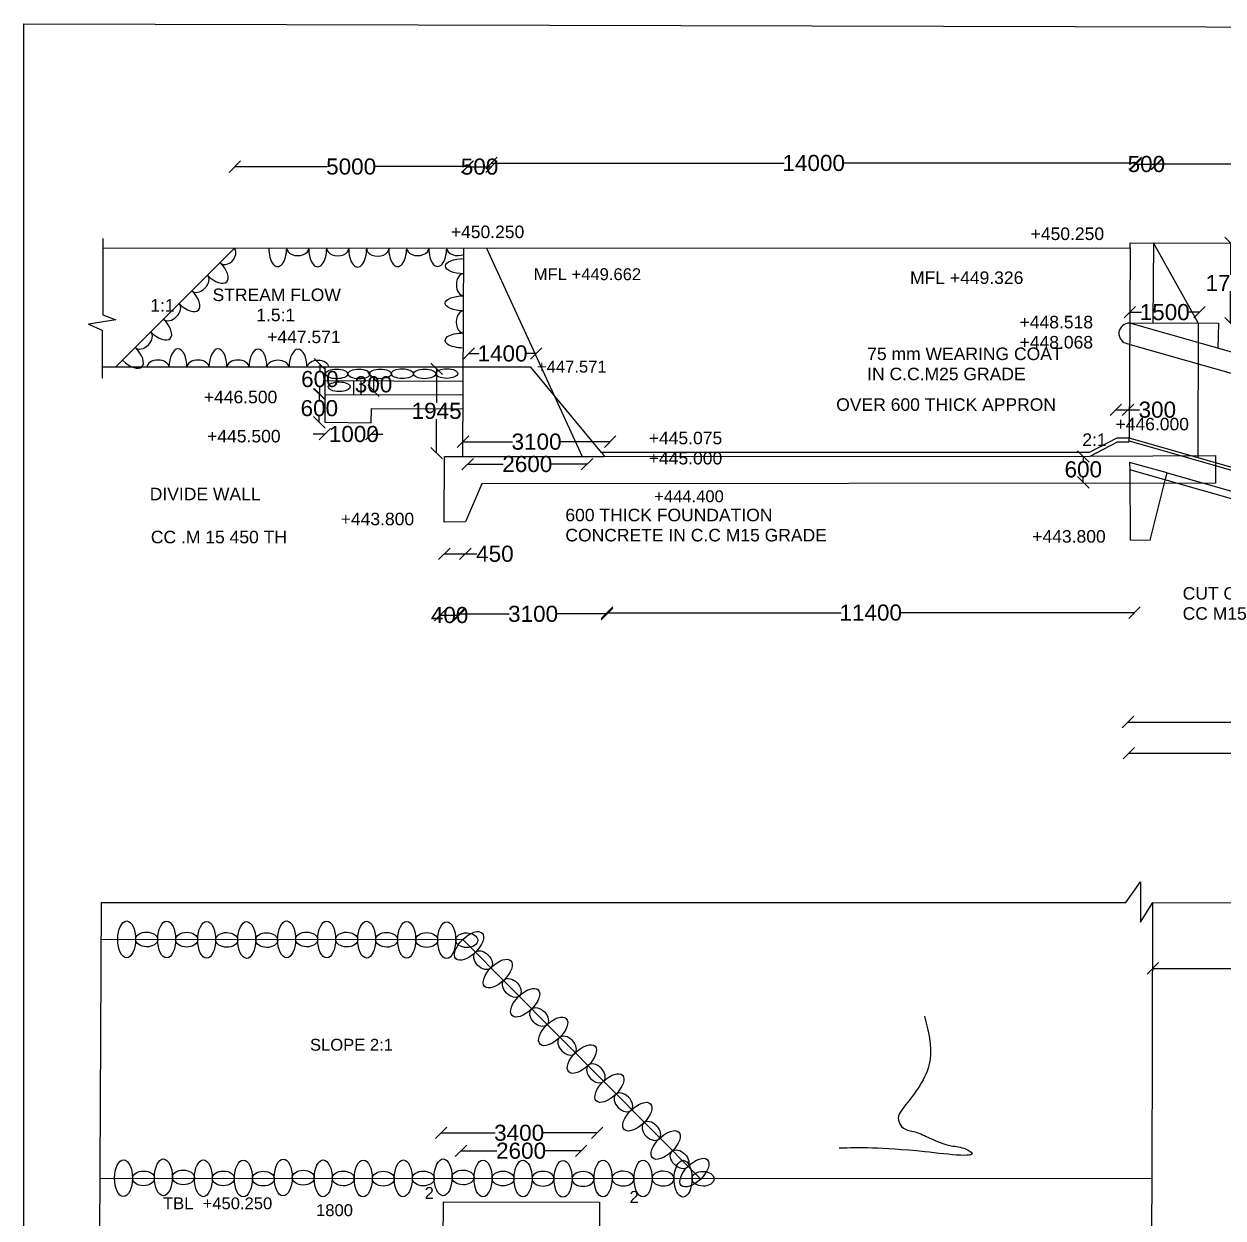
# Model space of a CAD drawing. Header units: metres. Extents: x -12667 to 104503, y -113799 to 12846.
# Drawn here: x -12667 to 13412, y -13110 to 12846 of the extents above; entities that cross this region are included whole.
import ezdxf

# ---------------------------------------------------------------- set-up
doc = ezdxf.new("R2010")
doc.units = ezdxf.units.M
doc.header["$MEASUREMENT"] = 0
doc.layers.add('DRAWING', color=7, linetype='Continuous')
doc.layers.get('0').off()
doc.styles.get("Standard").update_dxf_attribs({"font": 'ARIAL_1.TTF'})
doc.dimstyles.get("Standard").update_dxf_attribs({"dimtxt": 350, "dimasz": 250, "dimexe": 0.18, "dimexo": 0.0625, "dimgap": 0.09, "dimtad": 0, "dimtih": 1, "dimtoh": 1, "dimdec": 0, "dimzin": 0, "dimdsep": 46, "dimtxsty": 'Standard', "dimblk": 'OBLIQUE', "dimcen": 0, "dimse1": 1, "dimse2": 1, "dimadec": 0, "dimazin": 0, "dimtfac": 1, "dimtdec": 0, "dimtofl": 0, "dimtmove": 0, "dimatfit": 3, "dimfxl": 0, "dimtolj": 1, "dimtzin": 0, "dimarcsym": 0})

# ---------------------------------------------------------------- blocks, each defined once
blk = doc.blocks.new('_Oblique')
at = {"color": 0, "linetype": 'ByBlock', "lineweight": -2}
blk.add_line((-0.5, -0.5), (0.5, 0.5), dxfattribs=at)
blk = doc.blocks.new('*D27')
at = {"layer": 'Defpoints', "color": 0}
for p in [(-8079, 9794), (-3023, 9794), (-3023, 9746)]:
    blk.add_point(p, dxfattribs=at)
at = {"layer": 'DRAWING', "color": 0, "lineweight": -2}
for p, q in [((-8079, 9746), (-6073, 9746)), ((-3023, 9746), (-5029, 9746))]:
    blk.add_line(p, q, dxfattribs=at)
at = {"layer": 'DRAWING', "color": 0, "lineweight": -2, "xscale": 250, "yscale": 250, "zscale": 250, "rotation": 180}
blk.add_blockref('_Oblique', (-8079, 9746), dxfattribs=at)
at = {"layer": 'DRAWING', "color": 0, "lineweight": -2, "xscale": 250, "yscale": 250, "zscale": 250}
blk.add_blockref('_Oblique', (-3023, 9746), dxfattribs=at)
at = {"layer": 'DRAWING', "color": 0, "insert": (-5551, 9746), "char_height": 350, "attachment_point": 5}
blk.add_mtext('\\A1;5000', dxfattribs=at)
blk = doc.blocks.new('*D28')
at = {"layer": 'Defpoints', "color": 0}
for p in [(-3018, 9746), (-2498, 9746), (-2498, 9744)]:
    blk.add_point(p, dxfattribs=at)
at = {"layer": 'DRAWING', "color": 0, "lineweight": -2}
blk.add_line((-3018, 9744), (-2498, 9744), dxfattribs=at)
at = {"layer": 'DRAWING', "color": 0, "lineweight": -2, "xscale": 250, "yscale": 250, "zscale": 250, "rotation": 180}
blk.add_blockref('_Oblique', (-3018, 9744), dxfattribs=at)
at = {"layer": 'DRAWING', "color": 0, "lineweight": -2, "xscale": 250, "yscale": 250, "zscale": 250}
blk.add_blockref('_Oblique', (-2498, 9744), dxfattribs=at)
at = {"layer": 'DRAWING', "color": 0, "insert": (-2758, 9744), "char_height": 350, "attachment_point": 5}
blk.add_mtext('\\A1;500', dxfattribs=at)
blk = doc.blocks.new('*D29')
at = {"layer": 'Defpoints', "color": 0}
for p in [(-2498, 9744), (11515, 9823), (11515, 9744)]:
    blk.add_point(p, dxfattribs=at)
at = {"layer": 'DRAWING', "color": 0, "lineweight": -2}
for p, q in [((-2498, 9823), (3867, 9823)), ((11515, 9823), (5150, 9823))]:
    blk.add_line(p, q, dxfattribs=at)
at = {"layer": 'DRAWING', "color": 0, "lineweight": -2, "xscale": 250, "yscale": 250, "zscale": 250, "rotation": 180}
blk.add_blockref('_Oblique', (-2498, 9823), dxfattribs=at)
at = {"layer": 'DRAWING', "color": 0, "lineweight": -2, "xscale": 250, "yscale": 250, "zscale": 250}
blk.add_blockref('_Oblique', (11515, 9823), dxfattribs=at)
at = {"layer": 'DRAWING', "color": 0, "insert": (4509, 9823), "char_height": 350, "attachment_point": 5}
blk.add_mtext('\\A1;14000', dxfattribs=at)
blk = doc.blocks.new('*D30')
at = {"layer": 'Defpoints', "color": 0}
for p in [(11515, 9823), (11975, 9823), (11975, 9800)]:
    blk.add_point(p, dxfattribs=at)
at = {"layer": 'DRAWING', "color": 0, "lineweight": -2}
blk.add_line((11515, 9800), (11975, 9800), dxfattribs=at)
at = {"layer": 'DRAWING', "color": 0, "lineweight": -2, "xscale": 250, "yscale": 250, "zscale": 250, "rotation": 180}
blk.add_blockref('_Oblique', (11515, 9800), dxfattribs=at)
at = {"layer": 'DRAWING', "color": 0, "lineweight": -2, "xscale": 250, "yscale": 250, "zscale": 250}
blk.add_blockref('_Oblique', (11975, 9800), dxfattribs=at)
at = {"layer": 'DRAWING', "color": 0, "insert": (11745, 9800), "char_height": 350, "attachment_point": 5}
blk.add_mtext('\\A1;500', dxfattribs=at)
blk = doc.blocks.new('*D31')
at = {"layer": 'Defpoints', "color": 0}
for p in [(11975, 9800), (20967, 9809), (20967, 9800)]:
    blk.add_point(p, dxfattribs=at)
at = {"layer": 'DRAWING', "color": 0, "lineweight": -2}
for p, q in [((11975, 9809), (15947, 9809)), ((20967, 9809), (16995, 9809))]:
    blk.add_line(p, q, dxfattribs=at)
at = {"layer": 'DRAWING', "color": 0, "lineweight": -2, "xscale": 250, "yscale": 250, "zscale": 250, "rotation": 180}
blk.add_blockref('_Oblique', (11975, 9809), dxfattribs=at)
at = {"layer": 'DRAWING', "color": 0, "lineweight": -2, "xscale": 250, "yscale": 250, "zscale": 250}
blk.add_blockref('_Oblique', (20967, 9809), dxfattribs=at)
at = {"layer": 'DRAWING', "color": 0, "insert": (16471, 9809), "char_height": 350, "attachment_point": 5}
blk.add_mtext('\\A1;8925', dxfattribs=at)
blk = doc.blocks.new('*D42')
at = {"layer": 'Defpoints', "color": 0}
for p in [(-2992, 5683), (-2992, 5650), (-1526, 5650)]:
    blk.add_point(p, dxfattribs=at)
at = {"layer": 'DRAWING', "color": 0, "lineweight": -2}
for p, q in [((-2992, 5683), (-2765, 5683)), ((-1526, 5683), (-1753, 5683))]:
    blk.add_line(p, q, dxfattribs=at)
at = {"layer": 'DRAWING', "color": 0, "lineweight": -2, "xscale": 250, "yscale": 250, "zscale": 250, "rotation": 180}
blk.add_blockref('_Oblique', (-2992, 5683), dxfattribs=at)
at = {"layer": 'DRAWING', "color": 0, "lineweight": -2, "xscale": 250, "yscale": 250, "zscale": 250}
blk.add_blockref('_Oblique', (-1526, 5683), dxfattribs=at)
at = {"layer": 'DRAWING', "color": 0, "insert": (-2259, 5683), "char_height": 350, "attachment_point": 5}
blk.add_mtext('\\A1;1400', dxfattribs=at)
blk = doc.blocks.new('*D43')
at = {"layer": 'Defpoints', "color": 0}
for p in [(-3723, 5349), (-3692, 5349), (-3723, 3518)]:
    blk.add_point(p, dxfattribs=at)
at = {"layer": 'DRAWING', "color": 0, "lineweight": -2}
for p, q in [((-3692, 5349), (-3692, 4612)), ((-3692, 3518), (-3692, 4255))]:
    blk.add_line(p, q, dxfattribs=at)
at = {"layer": 'DRAWING', "color": 0, "lineweight": -2, "xscale": 250, "yscale": 250, "zscale": 250}
for p, rotation in [((-3692, 5349), 90), ((-3692, 3518), 270)]:
    blk.add_blockref('_Oblique', p, dxfattribs=dict(at, rotation=rotation))
at = {"layer": 'DRAWING', "color": 0, "insert": (-3692, 4434), "char_height": 350, "attachment_point": 5}
blk.add_mtext('\\A1;1945', dxfattribs=at)
blk = doc.blocks.new('*D44')
at = {"layer": 'Defpoints', "color": 0}
for p in [(-3117, 3831), (-3117, 3765), (82, 3831)]:
    blk.add_point(p, dxfattribs=at)
at = {"layer": 'DRAWING', "color": 0, "lineweight": -2}
for p, q in [((-3117, 3765), (-2040, 3765)), ((82, 3765), (-996, 3765))]:
    blk.add_line(p, q, dxfattribs=at)
at = {"layer": 'DRAWING', "color": 0, "lineweight": -2, "xscale": 250, "yscale": 250, "zscale": 250, "rotation": 180}
blk.add_blockref('_Oblique', (-3117, 3765), dxfattribs=at)
at = {"layer": 'DRAWING', "color": 0, "lineweight": -2, "xscale": 250, "yscale": 250, "zscale": 250}
blk.add_blockref('_Oblique', (82, 3765), dxfattribs=at)
at = {"layer": 'DRAWING', "color": 0, "insert": (-1518, 3765), "char_height": 350, "attachment_point": 5}
blk.add_mtext('\\A1;3100', dxfattribs=at)
blk = doc.blocks.new('*D45')
at = {"layer": 'Defpoints', "color": 0}
for p in [(-3018, 3287), (-421, 3287), (-421, 3279)]:
    blk.add_point(p, dxfattribs=at)
at = {"layer": 'DRAWING', "color": 0, "lineweight": -2}
for p, q in [((-3018, 3279), (-2245, 3279)), ((-421, 3279), (-1195, 3279))]:
    blk.add_line(p, q, dxfattribs=at)
at = {"layer": 'DRAWING', "color": 0, "lineweight": -2, "xscale": 250, "yscale": 250, "zscale": 250, "rotation": 180}
blk.add_blockref('_Oblique', (-3018, 3279), dxfattribs=at)
at = {"layer": 'DRAWING', "color": 0, "lineweight": -2, "xscale": 250, "yscale": 250, "zscale": 250}
blk.add_blockref('_Oblique', (-421, 3279), dxfattribs=at)
at = {"layer": 'DRAWING', "color": 0, "insert": (-1720, 3279), "char_height": 350, "attachment_point": 5}
blk.add_mtext('\\A1;2600', dxfattribs=at)
blk = doc.blocks.new('*D46')
at = {"layer": 'Defpoints', "color": 0}
for p in [(-6288, 5453), (-6288, 4799), (-6232, 4799)]:
    blk.add_point(p, dxfattribs=at)
at = {"layer": 'DRAWING', "color": 0, "lineweight": -2}
for p, q in [((-6232, 5453), (-6232, 5305)), ((-6232, 4799), (-6232, 4947))]:
    blk.add_line(p, q, dxfattribs=at)
at = {"layer": 'DRAWING', "color": 0, "lineweight": -2, "xscale": 250, "yscale": 250, "zscale": 250}
for p, rotation in [((-6232, 5453), 90), ((-6232, 4799), 270)]:
    blk.add_blockref('_Oblique', p, dxfattribs=dict(at, rotation=rotation))
at = {"layer": 'DRAWING', "color": 0, "insert": (-6232, 5126), "char_height": 350, "attachment_point": 5}
blk.add_mtext('\\A1;600', dxfattribs=at)
blk = doc.blocks.new('*D47')
at = {"layer": 'Defpoints', "color": 0}
for p in [(-5271, 5146), (-5271, 4876), (-5064, 4876)]:
    blk.add_point(p, dxfattribs=at)
at = {"layer": 'DRAWING', "color": 0, "lineweight": -2}
blk.add_line((-5064, 5146), (-5064, 4876), dxfattribs=at)
at = {"layer": 'DRAWING', "color": 0, "lineweight": -2, "xscale": 250, "yscale": 250, "zscale": 250}
for p, rotation in [((-5064, 5146), 90), ((-5064, 4876), 270)]:
    blk.add_blockref('_Oblique', p, dxfattribs=dict(at, rotation=rotation))
at = {"layer": 'DRAWING', "color": 0, "insert": (-5064, 5011), "char_height": 350, "attachment_point": 5}
blk.add_mtext('\\A1;300', dxfattribs=at)
blk = doc.blocks.new('*D48')
at = {"layer": 'Defpoints', "color": 0}
for p in [(-6232, 4799), (-6243, 4186), (-6232, 4186)]:
    blk.add_point(p, dxfattribs=at)
at = {"layer": 'DRAWING', "color": 0, "lineweight": -2}
for p, q in [((-6243, 4799), (-6243, 4672)), ((-6243, 4186), (-6243, 4314))]:
    blk.add_line(p, q, dxfattribs=at)
at = {"layer": 'DRAWING', "color": 0, "lineweight": -2, "xscale": 250, "yscale": 250, "zscale": 250}
for p, rotation in [((-6243, 4799), 90), ((-6243, 4186), 270)]:
    blk.add_blockref('_Oblique', p, dxfattribs=dict(at, rotation=rotation))
at = {"layer": 'DRAWING', "color": 0, "insert": (-6243, 4493), "char_height": 350, "attachment_point": 5}
blk.add_mtext('\\A1;600', dxfattribs=at)
blk = doc.blocks.new('*D49')
at = {"layer": 'Defpoints', "color": 0}
for p in [(-6124, 4187), (-5114, 4177), (-5114, 3931)]:
    blk.add_point(p, dxfattribs=at)
at = {"layer": 'DRAWING', "color": 0, "lineweight": -2}
for p, q in [((-6124, 3931), (-6374, 3931)), ((-5114, 3931), (-4864, 3931))]:
    blk.add_line(p, q, dxfattribs=at)
at = {"layer": 'DRAWING', "color": 0, "lineweight": -2, "xscale": 250, "yscale": 250, "zscale": 250}
blk.add_blockref('_Oblique', (-6124, 3931), dxfattribs=at)
at = {"layer": 'DRAWING', "color": 0, "lineweight": -2, "xscale": 250, "yscale": 250, "zscale": 250, "rotation": 180}
blk.add_blockref('_Oblique', (-5114, 3931), dxfattribs=at)
at = {"layer": 'DRAWING', "color": 0, "insert": (-5493, 3931), "char_height": 350, "attachment_point": 5}
blk.add_mtext('\\A1;1000', dxfattribs=at)
blk = doc.blocks.new('*D51')
at = {"layer": 'Defpoints', "color": 0}
for p in [(13485, 8084), (13485, 6344), (13575, 6344)]:
    blk.add_point(p, dxfattribs=at)
at = {"layer": 'DRAWING', "color": 0, "lineweight": -2}
for p, q in [((13575, 8084), (13575, 7393)), ((13575, 6344), (13575, 7035))]:
    blk.add_line(p, q, dxfattribs=at)
at = {"layer": 'DRAWING', "color": 0, "lineweight": -2, "xscale": 250, "yscale": 250, "zscale": 250}
for p, rotation in [((13575, 8084), 90), ((13575, 6344), 270)]:
    blk.add_blockref('_Oblique', p, dxfattribs=dict(at, rotation=rotation))
at = {"layer": 'DRAWING', "color": 0, "insert": (13575, 7214), "char_height": 350, "attachment_point": 5}
blk.add_mtext('\\A1;1732', dxfattribs=at)
blk = doc.blocks.new('*D52')
at = {"layer": 'Defpoints', "color": 0}
for p in [(11386, 6598), (12902, 6598), (12902, 6581)]:
    blk.add_point(p, dxfattribs=at)
at = {"layer": 'DRAWING', "color": 0, "lineweight": -2}
for p, q in [((11386, 6581), (11638, 6581)), ((12902, 6581), (12649, 6581))]:
    blk.add_line(p, q, dxfattribs=at)
at = {"layer": 'DRAWING', "color": 0, "lineweight": -2, "xscale": 250, "yscale": 250, "zscale": 250, "rotation": 180}
blk.add_blockref('_Oblique', (11386, 6581), dxfattribs=at)
at = {"layer": 'DRAWING', "color": 0, "lineweight": -2, "xscale": 250, "yscale": 250, "zscale": 250}
blk.add_blockref('_Oblique', (12902, 6581), dxfattribs=at)
at = {"layer": 'DRAWING', "color": 0, "insert": (12144, 6581), "char_height": 350, "attachment_point": 5}
blk.add_mtext('\\A1;1500', dxfattribs=at)
blk = doc.blocks.new('*D53')
at = {"layer": 'Defpoints', "color": 0}
for p in [(-3524, 2016), (-3067, 2016), (-3067, 1328)]:
    blk.add_point(p, dxfattribs=at)
at = {"layer": 'DRAWING', "color": 0, "lineweight": -2}
for p, q in [((-3524, 1328), (-3067, 1328)), ((-3067, 1328), (-2817, 1328))]:
    blk.add_line(p, q, dxfattribs=at)
at = {"layer": 'DRAWING', "color": 0, "lineweight": -2, "xscale": 250, "yscale": 250, "zscale": 250, "rotation": 180}
blk.add_blockref('_Oblique', (-3524, 1328), dxfattribs=at)
at = {"layer": 'DRAWING', "color": 0, "lineweight": -2, "xscale": 250, "yscale": 250, "zscale": 250}
blk.add_blockref('_Oblique', (-3067, 1328), dxfattribs=at)
at = {"layer": 'DRAWING', "color": 0, "insert": (-2424, 1328), "char_height": 350, "attachment_point": 5}
blk.add_mtext('\\A1;450', dxfattribs=at)
blk = doc.blocks.new('*D67')
at = {"layer": 'Defpoints', "color": 0}
for p in [(-3616, -4), (-3202, -4), (-3202, -4)]:
    blk.add_point(p, dxfattribs=at)
at = {"layer": 'DRAWING', "color": 0, "lineweight": -2}
blk.add_line((-3616, -4), (-3202, -4), dxfattribs=at)
at = {"layer": 'DRAWING', "color": 0, "lineweight": -2, "xscale": 250, "yscale": 250, "zscale": 250, "rotation": 180}
blk.add_blockref('_Oblique', (-3616, -4), dxfattribs=at)
at = {"layer": 'DRAWING', "color": 0, "lineweight": -2, "xscale": 250, "yscale": 250, "zscale": 250}
blk.add_blockref('_Oblique', (-3202, -4), dxfattribs=at)
at = {"layer": 'DRAWING', "color": 0, "insert": (-3409, -4), "char_height": 350, "attachment_point": 5}
blk.add_mtext('\\A1;400', dxfattribs=at)
blk = doc.blocks.new('*D68')
at = {"layer": 'Defpoints', "color": 0}
for p in [(13, 22), (-3202, -4), (13, -4)]:
    blk.add_point(p, dxfattribs=at)
at = {"layer": 'DRAWING', "color": 0, "lineweight": -2}
for p, q in [((-3202, 22), (-2116, 22)), ((13, 22), (-1072, 22))]:
    blk.add_line(p, q, dxfattribs=at)
at = {"layer": 'DRAWING', "color": 0, "lineweight": -2, "xscale": 250, "yscale": 250, "zscale": 250, "rotation": 180}
blk.add_blockref('_Oblique', (-3202, 22), dxfattribs=at)
at = {"layer": 'DRAWING', "color": 0, "lineweight": -2, "xscale": 250, "yscale": 250, "zscale": 250}
blk.add_blockref('_Oblique', (13, 22), dxfattribs=at)
at = {"layer": 'DRAWING', "color": 0, "insert": (-1594, 22), "char_height": 350, "attachment_point": 5}
blk.add_mtext('\\A1;3100', dxfattribs=at)
blk = doc.blocks.new('*D69')
at = {"layer": 'Defpoints', "color": 0}
for p in [(11485, 49), (13, -4), (11485, -4)]:
    blk.add_point(p, dxfattribs=at)
at = {"layer": 'DRAWING', "color": 0, "lineweight": -2}
for p, q in [((13, 49), (5108, 49)), ((11485, 49), (6391, 49))]:
    blk.add_line(p, q, dxfattribs=at)
at = {"layer": 'DRAWING', "color": 0, "lineweight": -2, "xscale": 250, "yscale": 250, "zscale": 250, "rotation": 180}
blk.add_blockref('_Oblique', (13, 49), dxfattribs=at)
at = {"layer": 'DRAWING', "color": 0, "lineweight": -2, "xscale": 250, "yscale": 250, "zscale": 250}
blk.add_blockref('_Oblique', (11485, 49), dxfattribs=at)
at = {"layer": 'DRAWING', "color": 0, "insert": (5749, 49), "char_height": 350, "attachment_point": 5}
blk.add_mtext('\\A1;11400', dxfattribs=at)
blk = doc.blocks.new('*D70')
at = {"layer": 'Defpoints', "color": 0}
for p in [(11347, -2302), (25429, -2302), (25429, -2329)]:
    blk.add_point(p, dxfattribs=at)
at = {"layer": 'DRAWING', "color": 0, "lineweight": -2}
for p, q in [((11347, -2329), (17745, -2329)), ((25429, -2329), (19032, -2329))]:
    blk.add_line(p, q, dxfattribs=at)
at = {"layer": 'DRAWING', "color": 0, "lineweight": -2, "xscale": 250, "yscale": 250, "zscale": 250, "rotation": 180}
blk.add_blockref('_Oblique', (11347, -2329), dxfattribs=at)
at = {"layer": 'DRAWING', "color": 0, "lineweight": -2, "xscale": 250, "yscale": 250, "zscale": 250}
blk.add_blockref('_Oblique', (25429, -2329), dxfattribs=at)
at = {"layer": 'DRAWING', "color": 0, "insert": (18388, -2329), "char_height": 350, "attachment_point": 5}
blk.add_mtext('\\A1;14125', dxfattribs=at)
blk = doc.blocks.new('*D76')
at = {"layer": 'Defpoints', "color": 0}
for p in [(11362, -2976), (11362, -3005), (50918, -2976)]:
    blk.add_point(p, dxfattribs=at)
at = {"layer": 'DRAWING', "color": 0, "lineweight": -2}
for p, q in [((11362, -3005), (30482, -3005)), ((50918, -3005), (31798, -3005))]:
    blk.add_line(p, q, dxfattribs=at)
at = {"layer": 'DRAWING', "color": 0, "lineweight": -2, "xscale": 250, "yscale": 250, "zscale": 250, "rotation": 180}
blk.add_blockref('_Oblique', (11362, -3005), dxfattribs=at)
at = {"layer": 'DRAWING', "color": 0, "lineweight": -2, "xscale": 250, "yscale": 250, "zscale": 250}
blk.add_blockref('_Oblique', (50918, -3005), dxfattribs=at)
at = {"layer": 'DRAWING', "color": 0, "insert": (31140, -3005), "char_height": 350, "attachment_point": 5}
blk.add_mtext('\\A1;39650', dxfattribs=at)
blk = doc.blocks.new('*D77')
at = {"layer": 'Defpoints', "color": 0}
for p in [(11884, -7791), (20736, -7684), (20736, -7837)]:
    blk.add_point(p, dxfattribs=at)
at = {"layer": 'DRAWING', "color": 0, "lineweight": -2}
for p, q in [((11884, -7684), (15786, -7684)), ((20736, -7684), (16834, -7684))]:
    blk.add_line(p, q, dxfattribs=at)
at = {"layer": 'DRAWING', "color": 0, "lineweight": -2, "xscale": 250, "yscale": 250, "zscale": 250, "rotation": 180}
blk.add_blockref('_Oblique', (11884, -7684), dxfattribs=at)
at = {"layer": 'DRAWING', "color": 0, "lineweight": -2, "xscale": 250, "yscale": 250, "zscale": 250}
blk.add_blockref('_Oblique', (20736, -7684), dxfattribs=at)
at = {"layer": 'DRAWING', "color": 0, "insert": (16310, -7684), "char_height": 350, "attachment_point": 5}
blk.add_mtext('\\A1;8935', dxfattribs=at)
blk = doc.blocks.new('*D83')
at = {"layer": 'Defpoints', "color": 0}
for p in [(-3594, -11301), (-199, -11259), (-199, -11301)]:
    blk.add_point(p, dxfattribs=at)
at = {"layer": 'DRAWING', "color": 0, "lineweight": -2}
for p, q in [((-3594, -11259), (-2419, -11259)), ((-199, -11259), (-1375, -11259))]:
    blk.add_line(p, q, dxfattribs=at)
at = {"layer": 'DRAWING', "color": 0, "lineweight": -2, "xscale": 250, "yscale": 250, "zscale": 250, "rotation": 180}
blk.add_blockref('_Oblique', (-3594, -11259), dxfattribs=at)
at = {"layer": 'DRAWING', "color": 0, "lineweight": -2, "xscale": 250, "yscale": 250, "zscale": 250}
blk.add_blockref('_Oblique', (-199, -11259), dxfattribs=at)
at = {"layer": 'DRAWING', "color": 0, "insert": (-1897, -11259), "char_height": 350, "attachment_point": 5}
blk.add_mtext('\\A1;3400', dxfattribs=at)
blk = doc.blocks.new('*D84')
at = {"layer": 'Defpoints', "color": 0}
for p in [(-3163, -11649), (-3163, -11760), (-547, -11760)]:
    blk.add_point(p, dxfattribs=at)
at = {"layer": 'DRAWING', "color": 0, "lineweight": -2}
for p, q in [((-3163, -11649), (-2380, -11649)), ((-547, -11649), (-1330, -11649))]:
    blk.add_line(p, q, dxfattribs=at)
at = {"layer": 'DRAWING', "color": 0, "lineweight": -2, "xscale": 250, "yscale": 250, "zscale": 250, "rotation": 180}
blk.add_blockref('_Oblique', (-3163, -11649), dxfattribs=at)
at = {"layer": 'DRAWING', "color": 0, "lineweight": -2, "xscale": 250, "yscale": 250, "zscale": 250}
blk.add_blockref('_Oblique', (-547, -11649), dxfattribs=at)
at = {"layer": 'DRAWING', "color": 0, "insert": (-1855, -11649), "char_height": 350, "attachment_point": 5}
blk.add_mtext('\\A1;2600', dxfattribs=at)
blk = doc.blocks.new('*D144')
at = {"layer": 'Defpoints', "color": 0}
for p in [(11217, 3444), (10373, 2882), (11217, 2882)]:
    blk.add_point(p, dxfattribs=at)
at = {"layer": 'DRAWING', "color": 0, "lineweight": -2}
for p, q in [((10373, 3444), (10373, 3342)), ((10373, 2882), (10373, 2984))]:
    blk.add_line(p, q, dxfattribs=at)
at = {"layer": 'DRAWING', "color": 0, "lineweight": -2, "xscale": 250, "yscale": 250, "zscale": 250}
for p, rotation in [((10373, 3444), 90), ((10373, 2882), 270)]:
    blk.add_blockref('_Oblique', p, dxfattribs=dict(at, rotation=rotation))
at = {"layer": 'DRAWING', "color": 0, "insert": (10373, 3163), "char_height": 350, "attachment_point": 5}
blk.add_mtext('\\A1;600', dxfattribs=at)
blk = doc.blocks.new('*D145')
at = {"layer": 'Defpoints', "color": 0}
for p in [(11347, 4460), (11080, 4287), (11347, 4287)]:
    blk.add_point(p, dxfattribs=at)
at = {"layer": 'DRAWING', "color": 0, "lineweight": -2}
for p, q in [((11080, 4460), (11347, 4460)), ((11347, 4460), (11597, 4460))]:
    blk.add_line(p, q, dxfattribs=at)
at = {"layer": 'DRAWING', "color": 0, "lineweight": -2, "xscale": 250, "yscale": 250, "zscale": 250, "rotation": 180}
blk.add_blockref('_Oblique', (11080, 4460), dxfattribs=at)
at = {"layer": 'DRAWING', "color": 0, "lineweight": -2, "xscale": 250, "yscale": 250, "zscale": 250}
blk.add_blockref('_Oblique', (11347, 4460), dxfattribs=at)
at = {"layer": 'DRAWING', "color": 0, "insert": (11983, 4460), "char_height": 350, "attachment_point": 5}
blk.add_mtext('\\A1;300', dxfattribs=at)

msp = doc.modelspace()

# ---------------------------------------------------------------- linework, layer by layer
at = {"layer": 'DRAWING'}
msp.add_lwpolyline([(104503.1, -62679.1), (-12666.6, -62384.4), (-12666.6, 12846.1), (104503.1, 12551.3)], close=True, dxfattribs=at)
for points in [[(-10952.4, 7972.1), (11393.7, 7982.7), (11393.7, 8089.8), (17927.1, 8071.8), (18716.4, 8628.5), (19711.4, 8628.5), (20768.2, 8079.3), (17927.1, 8071.8)], [(-10952.4, 8180.7), (-10952.4, 6520.3), (-10666.3, 6418.3), (-11266.4, 6323.2), (-10963, 6192.7), (-10963, 5147.8)], [(12868.9, 6346.7), (11903.2, 8088.4), (11884.3, 6343.4)], [(-10673, 5383.9), (-8088.2, 7973.5)], [(-3120.2, 3444.1), (-3098.6, 7975.8)], [(-2609.1, 7976.1), (-525.1, 3445.1)], [(11393.7, 7982.7), (11369.7, 3842.6)], [(11343.8, 5895.4), (25762.9, 1801.4), (25759.9, 2253), (11384.2, 6341.7)], [(11384.2, 6341.7), (12868.9, 6346.7), (12861.8, 3416.3)], [(12868.9, 6346.7), (13316.4, 6345.5), (13301.8, 5796.3)], [(-104.6, 3533.8), (-1643.4, 5383.9), (-10963, 5383.9)], [(-6121.9, 5383.9), (-6124.2, 4187), (-5113.9, 4177.6), (-5110.7, 4488.9), (-3115.3, 4479.4)], [(-6122.4, 5097.4), (-3112.4, 5083.1)], [(-5501.4, 5094.5), (-5501.9, 4784.4)], [(-5342, 5093.7), (-5342.5, 4784.1)], [(-3113.9, 4780.3), (-6123.1, 4785.5)], [(50951.6, 3237.6), (36931.5, -211.6), (25415.1, -166.1), (11368.1, 3842.6), (11099.8, 3842.6), (10497.7, 3533.8), (-104.6, 3533.8), (-40.7, 3445.3), (10520.9, 3449.3), (11114.3, 3766.3), (11369.7, 3766.3), (11369.7, 3842.6)], [(11369.7, 3786.2), (25415.3, -238.5), (36938.1, -288.4), (50950.6, 3158.3)], [(10520.9, 3449.3), (13251.7, 3466.8), (13250.6, 2862.2), (-2708.7, 2848.7), (-3064.5, 2022.1), (-3524.5, 2015.7), (-3522.8, 3444.1), (-3120.2, 3444.1), (-40.7, 3445.3)], [(69557.5, 2819.3), (69541.5, -118.1), (69086.9, -116.2), (68450.4, 2450.1), (50940.5, 2571.3), (37057.7, -864.1), (25347.5, -825.9), (11382.5, 3151.1), (11394.3, 1629.7), (11830.7, 1623.7), (12155.3, 2931.1), (12193.6, 3085.6), (11381.2, 3315.1), (11382.5, 3151.1)], [(12193.6, 3085.6), (25379.5, -660.4), (37040.4, -708.9), (50944.9, 2719.8), (50943.9, 2571.3)], [(-10980.8, -6253.8), (11298.7, -6247.9), (11615.1, -5805.4), (11615.1, -6680.8), (11888.4, -6252.5), (31609.2, -6283.8), (31914.4, -5856.3), (31914.4, -6754.4), (32207.7, -6291), (57211.7, -6389.6), (57712.6, -5945.2), (57510.4, -6855.8), (57819.1, -6387.8), (84001.6, -6554.4)], [(83797.4, -47430.8), (-11155.4, -47067.4), (-11110.2, -36202.2), (-11552.8, -35895.7), (-10638.1, -35901.6), (-11099.4, -35584), (-11039.8, -19966.1), (-11520.2, -19658.4), (-10608.6, -19654.3), (-11048, -19346.6), (-10980.8, -6253.8)], [(-11011.5, -12244.9), (11870.2, -12252.6), (11888.4, -6252.5)], [(-10984.8, -7051.1), (-3123, -7054.9), (2037.7, -12249.3)], [(11313.3, -21234.6), (11812.4, -21219.2), (11870.2, -12252.6)], [(-3587.8, -17953.6), (-3542.6, -12754.8), (-148.9, -12762.2), (-148.9, -14949), (434.8, -14949), (11818.2, -18748.6), (13182.9, -18748.6), (13182.9, -21153.4), (49450.6, -21285.4), (49450.6, -19890.3), (50644.5, -19901.8), (60113.4, -17558.3)]]:
    msp.add_lwpolyline(points, dxfattribs=at)
msp.add_arc((11371.1, 6117.9), 224.2, 86.6428, 263.0082, dxfattribs=at)
for centre, major_axis, ratio, start_param, end_param in [((-8244.2, 7817.2), (137.2, 174.7), 0.7258212, 2.978811, 6.1204037), ((-7148.3, 7972.8), (-2.2, -399.5), 0.4888423, 4.712389, 7.8597324), ((-6713.1, 7970.4), (239.9, -1.3), 0.6675299, 3.1272412, 6.3151597), ((-6278, 7968.1), (-2.2, -399.5), 0.4888423, 4.699575, 7.8725464), ((-5842.8, 7965.7), (239.9, -1.3), 0.6675299, 3.0952431, 6.3471577), ((-5407.7, 7961.5), (-2.2, -399.5), 0.4888423, 4.6821758, 7.8899456), ((-4972.5, 7959.2), (239.9, -1.3), 0.6675299, 3.0517095, 6.3906914), ((-4538.6, 7974), (-2.2, -399.5), 0.4888423, 4.712389, 7.8597324), ((-4103.5, 7971.6), (239.9, -1.3), 0.6675299, 3.1272412, 6.3151597), ((-3668.4, 7974.4), (-2.2, -399.5), 0.4888423, 4.712389, 7.8597324), ((-3233.2, 7972), (239.9, -1.3), 0.6675299, 3.1272412, 5.30864), ((-8538.1, 7522.7), (282.8, -282.3), 0.4888423, 4.712389, 7.8539816), ((-8845.6, 7214.7), (169.5, 169.8), 0.6675299, 3.1415927, 6.2831853), ((-3102.2, 7177.1), (1.3, 239.9), 0.6675299, 0.0025879, 3.1409155), ((-9153, 6906.7), (282.8, -282.3), 0.4888423, 4.712389, 7.8539816), ((-9460.4, 6598.7), (169.5, 169.8), 0.6675299, 3.1415927, 6.2831853), ((-3106.4, 6369.6), (1.3, 239.9), 0.6675299, -0.0000477, 3.143551), ((-9767.9, 6290.7), (282.8, -282.3), 0.4888423, 4.712389, 7.8539816), ((-10075.3, 5982.7), (169.5, 169.8), 0.6675299, 3.1415927, 6.2831853), ((-10382.7, 5674.7), (282.8, -282.3), 0.4888423, 4.712389, 7.8539816), ((-9317.7, 5382.9), (-2.2, -399.5), 0.4888423, 1.5760861, 4.712389), ((-8447.5, 5382.9), (-2.2, -399.5), 0.4888423, 1.5760861, 4.712389), ((-7577.1, 5378.2), (-2.2, -399.5), 0.4888423, 1.5878727, 4.7006024), ((-6706.8, 5375.3), (-2.2, -399.5), 0.4888423, 1.5950801, 4.693395), ((-9752.8, 5380.5), (239.9, -1.3), 0.6675299, 0.0294109, 3.1283919), ((-8882.6, 5380.5), (239.9, -1.3), 0.6675299, 0.0294109, 3.1283919), ((-8012.3, 5380.5), (239.9, -1.3), 0.6675299, 0.0294109, 3.1283919), ((-7142, 5375.8), (239.9, -1.3), 0.6675299, 0.0588402, 3.0989626), ((-6271.7, 5372.9), (239.9, -1.3), 0.6675299, 0.0768538, 3.080949), ((-5867.4, 5239.1), (239.9, -1.3), 0.4363998, -1.5707963, 4.712389), ((-5382.3, 5237.2), (239.9, -1.3), 0.4363998, -1.5707963, 4.712389), ((-4915.5, 5240.7), (239.9, -1.3), 0.4363998, -1.5707963, 4.712389), ((-4438.3, 5244.2), (239.9, -1.3), 0.4363998, -1.5707963, 4.712389), ((-3954.3, 5240.7), (239.9, -1.3), 0.4363998, -1.5707963, 4.712389), ((-3470.2, 5247.6), (239.9, -1.3), 0.4363998, -1.5707963, 4.712389), ((-5811, 4960.9), (239.9, -1.3), 0.4363998, -1.5707963, 4.712389), ((-9998.5, -7054.7), (239.9, -1.3), 0.6675299, -1.5707963, 4.712389), ((-9128.1, -7059.4), (239.9, -1.3), 0.6675299, -1.5707963, 4.712389), ((-8257.8, -7064.1), (239.9, -1.3), 0.6675299, -1.5707963, 4.712389), ((-7387.5, -7068.8), (239.9, -1.3), 0.6675299, -1.5707963, 4.712389), ((-6518.8, -7054.4), (239.9, -1.3), 0.6675299, -1.5707963, 4.712389), ((-5648.4, -7056.8), (239.9, -1.3), 0.6675299, -1.5707963, 4.712389), ((-4778.1, -7061.5), (239.9, -1.3), 0.6675299, -1.5707963, 4.712389), ((-3907.8, -7066.2), (239.9, -1.3), 0.6675299, -1.5707963, 4.712389), ((-3037.4, -7070.9), (239.9, -1.3), 0.6675299, -1.5707963, 4.712389), ((-2682.2, -7505.7), (167.7, -171.5), 0.6675299, -1.5707963, 4.712389), ((-2057.7, -8108.2), (167.7, -171.5), 0.6675299, -1.5707963, 4.712389), ((-1461.8, -8741), (167.7, -171.5), 0.6675299, -1.5707963, 4.712389), ((-853.3, -9363.3), (167.7, -171.5), 0.6675299, -1.5707963, 4.712389), ((-228.4, -9965.1), (167.7, -171.5), 0.6675299, -1.5707963, 4.712389), ((370.4, -10595.7), (167.7, -171.5), 0.6675299, -1.5707963, 4.712389), ((978.9, -11218), (167.7, -171.5), 0.6675299, -1.5707963, 4.712389), ((1593.5, -11833.8), (167.7, -171.5), 0.6675299, -1.5707963, 4.712389), ((-10066.7, -12248.5), (239.9, -1.3), 0.6675299, -1.5707963, 4.712389), ((-9199.2, -12227.9), (239.9, -1.3), 0.6675299, -1.5707963, 4.712389), ((-8330.2, -12249), (239.9, -1.3), 0.6675299, -1.5707963, 4.712389), ((-7459.9, -12253.8), (239.9, -1.3), 0.6675299, -1.5707963, 4.712389), ((-6592.6, -12232.4), (239.9, -1.3), 0.6675299, -1.5707963, 4.712389), ((-5723.1, -12249.9), (239.9, -1.3), 0.6675299, -1.5707963, 4.712389), ((-4852.8, -12254.6), (239.9, -1.3), 0.6675299, -1.5707963, 4.712389), ((-3982.8, -12250.5), (239.9, -1.3), 0.6675299, -1.5707963, 4.712389), ((-3115.8, -12228), (239.9, -1.3), 0.6675299, -1.5707963, 4.712389), ((-2247.2, -12251.1), (239.9, -1.3), 0.6675299, -1.5707963, 4.712389), ((-1376.8, -12255.8), (239.9, -1.3), 0.6675299, -1.5707963, 4.712389), ((-506.5, -12260.5), (239.9, -1.3), 0.6675299, -1.5707963, 4.712389), ((363.1, -12252), (239.9, -1.3), 0.6675299, -1.5707963, 4.712389), ((1233.3, -12252.3), (239.9, -1.3), 0.6675299, -1.5707963, 4.712389), ((2103.7, -12257), (239.9, -1.3), 0.6675299, -1.5707963, 4.712389)]:
    msp.add_ellipse(centre, major_axis=major_axis, ratio=ratio, start_param=start_param, end_param=end_param, dxfattribs=at)
at = {"layer": 'DRAWING', "extrusion": (0, 0, -1)}
for centre, start_param, end_param in [((-3100.1, 7580.9), 1.5715718, 4.7110902), ((-3104.3, 6773.3), 1.5705347, 4.7121273), ((-3108.6, 5965.8), 1.5694785, 4.7131835)]:
    msp.add_ellipse(centre, major_axis=(399.5, -2.2), ratio=0.4102772, start_param=start_param, end_param=end_param, dxfattribs=at)
at = {"layer": 'DRAWING'}
for centre, major_axis in [((-10433.6, -7052.3), (-2.2, -399.5)), ((-9563.3, -7057), (-2.2, -399.5)), ((-8693, -7061.7), (-2.2, -399.5)), ((-7822.6, -7066.4), (-2.2, -399.5)), ((-6953.9, -7052.1), (-2.2, -399.5)), ((-6083.6, -7054.4), (-2.2, -399.5)), ((-5213.3, -7059.2), (-2.2, -399.5)), ((-4342.9, -7063.9), (-2.2, -399.5)), ((-3472.6, -7068.6), (-2.2, -399.5)), ((-2986.4, -7194.6), (-285.7, -279.3)), ((-2362, -7797.1), (-285.7, -279.3)), ((-1766.1, -8429.9), (-285.7, -279.3)), ((-1157.6, -9052.2), (-285.7, -279.3)), ((-532.7, -9653.9), (-285.7, -279.3)), ((66.1, -10284.6), (-285.7, -279.3)), ((674.6, -10906.9), (-285.7, -279.3)), ((1289.2, -11522.7), (-285.7, -279.3)), ((-10501.9, -12246.1), (-2.2, -399.5)), ((-9634.4, -12225.6), (-2.2, -399.5)), ((-8765.4, -12246.7), (-2.2, -399.5)), ((-7895.1, -12251.4), (-2.2, -399.5)), ((-7027.8, -12230.1), (-2.2, -399.5)), ((-6158.3, -12247.6), (-2.2, -399.5)), ((-5288, -12252.3), (-2.2, -399.5)), ((-4418, -12248.2), (-2.2, -399.5)), ((-3551, -12225.6), (-2.2, -399.5)), ((-2682.3, -12248.7), (-2.2, -399.5)), ((-1812, -12253.4), (-2.2, -399.5)), ((-941.7, -12258.2), (-2.2, -399.5)), ((-72.1, -12249.6), (-2.2, -399.5)), ((798.2, -12249.9), (-2.2, -399.5)), ((1668.5, -12254.6), (-2.2, -399.5)), ((1914.8, -12123.4), (-285.7, -279.3))]:
    msp.add_ellipse(centre, major_axis=major_axis, ratio=0.4888423, dxfattribs=at)
msp.add_spline([(6917, -8721.5), (7042.6, -9663), (6508.6, -10651.5), (6351.6, -10981), (6461.5, -11153.6), (6712.8, -11239.9), (7034.8, -11373.2), (7498.1, -11538), (7812.2, -11608.6), (7914.3, -11663.5), (6924.8, -11671.4), (5063.7, -11592.9)], degree=3, dxfattribs=at)

# ---------------------------------------------------------------- texts
for s, height, p in [('+450.250', 272.44, (-3383.1, 8191.6)), ('+450.250', 272.44, (9227.7, 8149.8)), ('MFL +449.662', 258.177, (-1579.5, 7277.9)), ('MFL +449.326', 272.441, (6605, 7195.3)), ('STREAM FLOW ', 272.441, (-8565.8, 6822.6)), ('1:1', 272.44, (-9920.6, 6592.7)), ('         1.5:1', 272.441, (-8565.8, 6385)), ('+448.518', 272.44, (8987, 6229.8)), ('+447.571', 272.44, (-7377, 5909.6)), ('+448.068', 272.44, (8987, 5792.1)), ('75 mm WEARING COAT', 272.441, (5672.8, 5540.1)), ('+447.571', 258.18, (-1509.1, 5267.8)), ('IN C.C.M25 GRADE', 272.441, (5672.8, 5102.5)), ('+446.500', 272.44, (-8755.3, 4601.3)), ('OVER 600 THICK APPRON', 272.441, (4999.7, 4436.7)), ('+446.000', 272.44, (11073.4, 4012.8)), ('+445.500', 272.44, (-8683.4, 3750.4)), ('+445.075', 272.44, (922.2, 3709.6)), ('2:1', 272.44, (10351, 3673.2)), ('+445.000', 272.44, (922.2, 3272)), ('DIVIDE WALL', 272.441, (-9931.2, 2492)), ('+444.400', 258.18, (1040.3, 2450.4)), ('+443.800', 272.44, (-5778.1, 1949.9)), ('600 THICK FOUNDATION ', 272.441, (-891.4, 2036)), ('CC .M 15 450 TH', 272.441, (-9907.2, 1557.2)), ('CONCRETE IN C.C M15 GRADE', 272.441, (-891.4, 1598.3)), ('+443.800', 272.44, (9263, 1571.3)), ('CUT OFF IN ', 272.441, (12533.4, 333.2)), ('CC M15 ', 272.44, (12533.4, -104.5)), ('SLOPE 2:1', 258.18, (-6445.5, -9472.5)), ('2', 258.2, (-3951.5, -12695.2)), ('TBL  +450.250', 258.177, (-9643.1, -12920.2)), ('2', 258.2, (503.8, -12780.7)), ('1800', 258.18, (-6313.7, -13068.7))]:
    msp.add_text(s, height=height, dxfattribs=at).set_placement(p)

# ---------------------------------------------------------------- dimensions: what is measured, and where the dimension line sits
for base, p1, p2, text, picture, middle in [((-3022.7, 9745.6), (-8078.9, 9793.6), (-3022.7, 9793.6), '5000', '*D27', (-5550.8, 9745.6)), ((11514.6, 9822.9), (-2497.5, 9744.4), (11514.6, 9744.4), '14000', '*D29', (4508.5, 9822.9)), ((20966.9, 9809.2), (11975.1, 9800), (20966.9, 9800), '8925', '*D31', (16471, 9809.2)), ((12901.9, 6581.4), (11385.7, 6597.7), (12901.9, 6597.7), '1500', '*D52', (12143.8, 6581.4)), ((-2991.5, 5683), (-1526.3, 5649.8), (-2991.5, 5649.8), '1400', '*D42', (-2258.9, 5683)), ((11347, 4459.8), (11080.2, 4286.9), (11347, 4286.9), '300', '*D145', (11983.1, 4459.8)), ((-3117.4, 3764.8), (82.2, 3830.7), (-3117.4, 3830.7), '3100', '*D44', (-1517.6, 3764.8)), ((-420.8, 3278.9), (-3018.5, 3287.1), (-420.8, 3287.1), '2600', '*D45', (-1719.6, 3278.9)), ((-3067.3, 1328.2), (-3524.5, 2015.7), (-3067.3, 2015.7), '450', '*D53', (-2424.1, 1328.2)), ((11485.3, 49.1), (13.1, -3.8), (11485.3, -3.8), '11400', '*D69', (5749.2, 49.1)), ((13.1, 22.3), (-3201.5, -3.8), (13.1, -3.8), '3100', '*D68', (-1594.2, 22.3)), ((25429, -2328.9), (11347, -2302.4), (25429, -2302.4), '14125', '*D70', (18388, -2328.9)), ((11361.6, -3004.7), (50917.7, -2975.9), (11361.6, -2975.9), '39650', '*D76', (31139.7, -3004.7)), ((20736.3, -7683.8), (11883.8, -7790.8), (20736.3, -7837.3), '8935', '*D77', (16310, -7683.8)), ((-198.8, -11259.4), (-3594.5, -11301.1), (-198.8, -11301.1), '3400', '*D83', (-1896.7, -11259.4)), ((-3163.1, -11648.6), (-546.8, -11759.9), (-3163.1, -11759.9), '2600', '*D84', (-1854.9, -11648.6))]:
    dim = msp.add_linear_dim(base=base, p1=p1, p2=p2, text=text, dimstyle='Standard', dxfattribs=at)
    dim.commit()
    dim.dimension.update_dxf_attribs({"geometry": picture, "text_midpoint": middle})
for base, p1, p2, text, picture, middle in [((-2497.5, 9744.4), (-3017.6, 9745.6), (-2497.5, 9745.6), '500', '*D28', (-2757.6, 9744.4)), ((11975.1, 9800), (11514.6, 9822.9), (11975.1, 9822.9), '500', '*D30', (11744.9, 9800)), ((-5113.9, 3931.4), (-6124.2, 4187), (-5113.9, 4176.8), '1000', '*D49', (-5493, 3931.4)), ((-3201.5, -3.8), (-3616.5, -3.8), (-3201.5, -3.8), '400', '*D67', (-3409, -3.8))]:
    dim = msp.add_linear_dim(base=base, p1=p1, p2=p2, text=text, dimstyle='Standard', dxfattribs=at)
    dim.commit()
    dim.dimension.update_dxf_attribs({"geometry": picture, "text_midpoint": middle, "dimtype": 160})
for base, p1, p2, text, picture, middle in [((13575.5, 6344.3), (13485.2, 8084.1), (13485.2, 6344.3), '1732', '*D51', (13575.5, 7214.2)), ((-6231.6, 4799.3), (-6287.8, 5452.6), (-6287.8, 4799.3), '600', '*D46', (-6231.6, 5125.9)), ((-3692, 5349.3), (-3723.5, 3518), (-3723.5, 5349.3), '1945', '*D43', (-3692, 4433.6)), ((-6242.9, 4186.3), (-6231.6, 4799.3), (-6231.6, 4186.3), '600', '*D48', (-6242.9, 4492.8)), ((10373.4, 2882.1), (11217.2, 3444), (11217.2, 2882.1), '600', '*D144', (10373.4, 3163.1))]:
    dim = msp.add_linear_dim(base=base, p1=p1, p2=p2, angle=90, text=text, dimstyle='Standard', dxfattribs=at)
    dim.commit()
    dim.dimension.update_dxf_attribs({"geometry": picture, "text_midpoint": middle})
dim = msp.add_linear_dim(base=(-5063.8, 4875.9), p1=(-5270.9, 5146.4), p2=(-5270.9, 4875.9), angle=90, text='300', dimstyle='Standard', dxfattribs=at)
dim.commit()
dim.dimension.update_dxf_attribs({"geometry": '*D47', "text_midpoint": (-5063.8, 5011.1), "dimtype": 160})

doc.saveas('drawing.dxf')
